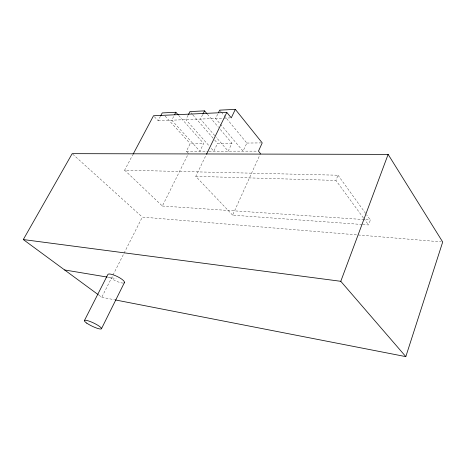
<?xml version="1.0" encoding="UTF-8"?>
<svg xmlns="http://www.w3.org/2000/svg" width="466" height="466" viewBox="0 0 466 466"><rect width="100%" height="100%" fill="white"/><g stroke="black" fill="none" stroke-linecap="round" stroke-linejoin="round"><path stroke-width="0.35" stroke-dasharray="2.33 1.75" d="M362.758 224.536L368.542 224.95L370.371 219.987L366.538 214.686M363.393 217.919L335.934 180.418L338.007 175.216L124.626 170.166L132.781 154.805M362.035 224.484L232.616 215.146L260.465 153.576M221.513 112.37L246.834 143.05L243.071 151.153L215.583 118.475L218.1 113.343M220.348 129.501L231.963 143.202L228.194 151.17L215.974 137.021M231.963 143.202L217.581 143.347L213.801 151.182L210.912 147.92M232.616 215.146L195.772 176.346L206.182 154.904M178.728 115.498L203.665 143.487L199.879 151.2L171.75 120.187L173.964 115.923M124.626 170.166L162.36 206.03L188.485 153.454M188.066 153.005L186.406 151.211L190.192 143.621L203.665 143.487M202.663 114.653L200.462 119.063L215.502 136.474M98.868 295.147L101.769 297.279L142.316 217.086L441.25 241.866M188.066 115.3L185.858 119.634L208.984 145.742M154.438 116.745L158.12 120.717L160.327 116.523M158.12 120.717L223.424 118.166M224.134 118.137L229.837 117.915M246.834 143.05L260.82 142.911M186.406 151.211L208.232 151.188M208.931 151.188L257.774 151.141M195.772 176.346L335.934 180.418M162.36 206.03L370.371 219.987M107.902 277.183L116.127 278.551M101.769 297.279L114.613 299.789M72.713 154.147L142.316 217.086M165.115 116.104L190.192 143.621M190.909 112.679L192.336 114.321M192.813 114.869L214.244 139.515M214.721 140.062L217.581 143.347M207.341 114.158L218.49 127.311M219.672 110.139L221.053 111.811M363.824 218.507L368.542 224.95M338.007 175.216L366.113 214.098M123.17 283.072A9.244 2.313 25.9 0 1 108.759 276.431"/><path stroke-width="0.7" d="M115.329 299.929L405.822 356.624L442.7 241.988L388.126 154.386L72.172 153.658L23.3 239.559L98.285 294.722M405.822 356.624L340.786 281.301L388.126 154.386M260.465 153.576L258.473 151.141L262.218 142.899L235.342 109.376L231.264 117.857L226.814 112.417L153.518 115.754L133.125 154.164M206.502 154.252L226.814 112.417M218.414 112.702L219.672 110.139L235.342 109.376M101.541 328.606L124.492 282.413M202.978 114.024L204.557 110.873L206.875 113.611M188.38 114.677L189.959 111.584L204.557 110.873M84.346 320.701L107.751 274.695A9.244 2.313 25.9 0 1 117.537 276.641A9.244 2.313 25.9 0 1 124.102 282.891M174.593 114.706L175.857 112.265L178.251 114.956M160.642 115.923L162.22 112.929L175.857 112.265M23.3 239.559L340.786 281.301M64.634 269.965L107.192 277.066M86.758 323.148A9.495 1.765 25.6 0 0 101.209 328.955A9.495 1.765 25.6 0 0 90.864 321.79A9.495 1.765 25.6 0 0 86.758 323.148"/></g></svg>
